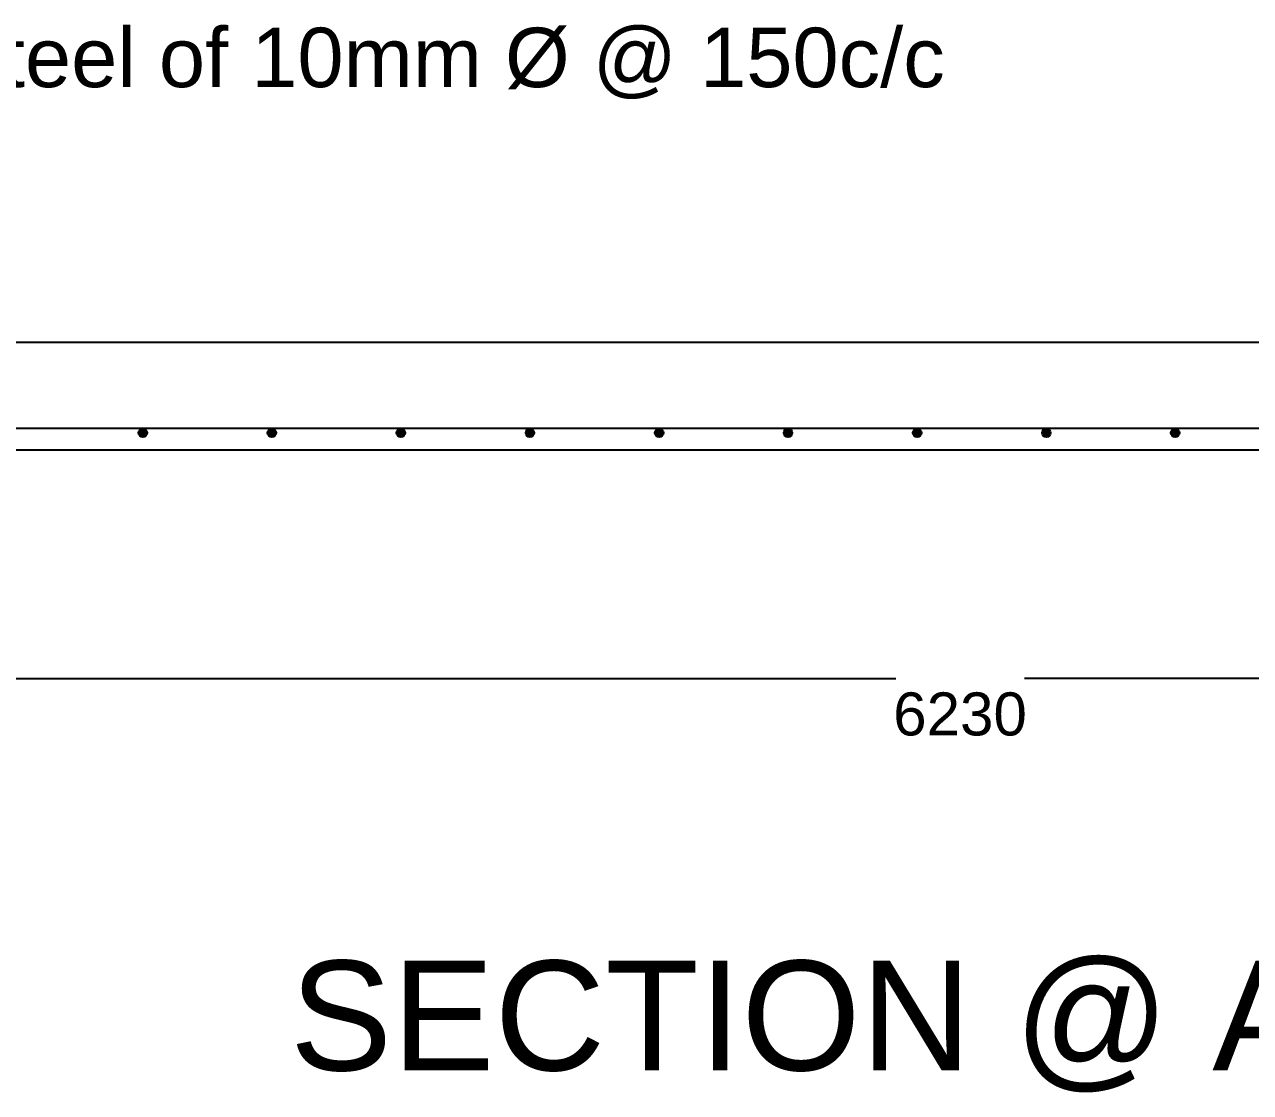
# Model space of a CAD drawing. Header units: inches. Extents: x -2470 to 6710, y 8071 to 14655.
# Drawn here: x 343 to 1768, y 8071 to 9312 of the extents above; entities that cross this region are included whole.
import ezdxf

# ---------------------------------------------------------------- set-up
doc = ezdxf.new("R2010")
doc.units = ezdxf.units.IN
doc.header["$MEASUREMENT"] = 0
doc.layers.add('PDF_0', color=7, linetype='Continuous')
doc.layers.add('PDF_Text', color=7, linetype='Continuous')
doc.styles.add('PDF TimesNewRomanPSMT', font='arial.ttf')
doc.styles.get("Standard").update_dxf_attribs({"font": 'arial.ttf'})
doc.dimstyles.get("Standard").update_dxf_attribs({"dimtxt": 50, "dimasz": 50, "dimexe": 0.18, "dimexo": 0.0625, "dimgap": 0.09, "dimtad": 0, "dimtih": 1, "dimtoh": 1, "dimdec": 4, "dimzin": 0, "dimdsep": 46, "dimtxsty": 'Standard', "dimcen": 0.09, "dimadec": 0, "dimazin": 0, "dimtfac": 1, "dimtdec": 4, "dimtofl": 0, "dimtmove": 0, "dimatfit": 3, "dimfxl": 1, "dimtolj": 1, "dimtzin": 0, "dimarcsym": 0})

# ---------------------------------------------------------------- blocks, each defined once
blk = doc.blocks.new('*D9')
at = {"color": 0, "lineweight": -2, "transparency": 16777216}
for p, q in [((-1684, 8552.4), (-1684, 8552.3)), ((-1634, 8552.4), (1356, 8552.4)), ((4495.7, 8552.4), (1505.6, 8552.4)), ((4545.7, 8552.4), (4545.7, 8552.3))]:
    blk.add_line(p, q, dxfattribs=at)
at = {"color": 0, "transparency": 16777216}
for points in [[(-1634, 8560.8), (-1634, 8544.1), (-1684, 8552.4)], [(4495.7, 8560.8), (4495.7, 8544.1), (4545.7, 8552.4)]]:
    blk.add_solid(points, dxfattribs=at)
at = {"layer": 'Defpoints', "color": 0, "transparency": 16777216}
for p in [(-1684, 8552.4), (4545.7, 8552.4), (4545.7, 8552.4)]:
    blk.add_point(p, dxfattribs=at)
at = {"color": 0, "transparency": 16777216, "insert": (1430.8, 8552.4), "char_height": 50, "attachment_point": 5}
blk.add_mtext('\\A1;\\P{\\A0;6230}', dxfattribs=at)

msp = doc.modelspace()

# ---------------------------------------------------------------- linework, layer by layer
at = {"layer": 'PDF_0', "lineweight": 25}
for points in [[(4430.50715, 8818.06671), (4430.50715, 8341.99924), (4513.10777, 8341.99924), (4545.66818, 8290.93081), (4545.66818, 8341.99924), (4545.66818, 8398.89428), (4575.48666, 8341.99924), (4660.48646, 8341.99924), (4660.48646, 8942.82449), (-1799.15605, 8942.82449), (-1799.15605, 8341.99924), (-1716.55543, 8341.99924), (-1683.99502, 8290.93081), (-1683.99502, 8341.99924), (-1683.99502, 8398.89428), (-1654.17654, 8341.99924), (-1569.17674, 8341.99924), (-1569.17674, 8818.06671)], [(-1774.13595, 8872.90529), (-1774.13595, 8843.08681), (4635.46636, 8843.08681), (4635.46636, 8872.90529)], [(-1799.15605, 8818.06671), (4660.48646, 8818.06671)]]:
    msp.add_lwpolyline(points, dxfattribs=at)
at = {"layer": 'PDF_0', "lineweight": 0}
for points in [[(776.54371, 8835.20376), (776.54371, 8840.68762), (776.54371, 8835.20376)], [(777.2292, 8834.51828), (777.2292, 8841.3731), (777.2292, 8834.51828)], [(777.91468, 8833.8328), (777.91468, 8842.05859), (777.91468, 8833.8328)], [(783.74128, 8833.8328), (783.74128, 8842.05859), (783.74128, 8833.8328)], [(784.42676, 8834.51828), (784.42676, 8841.3731), (784.42676, 8834.51828)], [(785.11224, 8835.20376), (785.11224, 8840.68762), (785.11224, 8835.20376)], [(785.79773, 8836.91747), (785.79773, 8838.97392), (785.79773, 8836.91747)], [(1077.12771, 8834.51828), (1077.12771, 8841.3731), (1077.12771, 8834.51828)], [(1083.63979, 8833.8328), (1083.63979, 8842.05859), (1083.63979, 8833.8328)], [(1084.32527, 8834.51828), (1084.32527, 8841.3731), (1084.32527, 8834.51828)], [(1085.01075, 8835.20376), (1085.01075, 8840.68762), (1085.01075, 8835.20376)], [(1085.69623, 8836.91747), (1085.69623, 8838.97392), (1085.69623, 8836.91747)]]:
    msp.add_lwpolyline(points, dxfattribs=at)
at = {"layer": 'PDF_0', "lineweight": 25}
for centre in [(480.92933, 8837.77446), (631.04996, 8837.77446), (780.82784, 8837.77446), (930.94847, 8837.77446), (1081.06909, 8837.77446), (1230.84697, 8837.77446), (1380.9676, 8837.77446), (1531.08822, 8837.77446), (1680.86611, 8837.77446)]:
    msp.add_circle(centre, 4.96989, dxfattribs=at)
at = {"layer": 'PDF_0', "transparency": 33554559}
for points in [[(476.30246, 8839.6594), (475.95972, 8838.97392), (475.95972, 8836.91747)], [(476.30246, 8839.6594), (476.30246, 8836.23199), (475.95972, 8836.91747)], [(475.95972, 8838.97392), (475.95972, 8836.91747), (475.95972, 8837.94569)], [(476.64521, 8835.20376), (476.64521, 8840.68762), (476.30246, 8836.23199)], [(476.64521, 8840.68762), (476.30246, 8836.23199), (476.30246, 8839.6594)], [(476.98795, 8834.51828), (476.98795, 8841.3731), (476.64521, 8835.20376)], [(476.98795, 8841.3731), (476.64521, 8835.20376), (476.64521, 8840.68762)], [(477.67343, 8833.8328), (477.67343, 8842.05859), (476.98795, 8834.51828)], [(477.67343, 8842.05859), (476.98795, 8834.51828), (476.98795, 8841.3731)], [(478.70165, 8833.49006), (478.70165, 8842.40133), (477.67343, 8833.8328)], [(478.70165, 8842.40133), (477.67343, 8833.8328), (477.67343, 8842.05859)], [(479.38713, 8833.14732), (479.38713, 8842.74407), (478.70165, 8833.49006)], [(479.38713, 8842.74407), (478.70165, 8833.49006), (478.70165, 8842.40133)], [(480.41536, 8833.14732), (480.41536, 8843.08681), (479.38713, 8833.14732)], [(480.41536, 8843.08681), (479.38713, 8833.14732), (479.38713, 8842.74407)], [(481.10084, 8833.14732), (481.10084, 8843.08681), (480.41536, 8833.14732)], [(481.10084, 8843.08681), (480.41536, 8833.14732), (480.41536, 8843.08681)], [(482.12906, 8842.74407), (481.10084, 8833.14732), (481.10084, 8843.08681)], [(482.12906, 8833.14732), (482.12906, 8842.74407), (481.10084, 8833.14732)], [(483.15729, 8842.40133), (482.12906, 8833.14732), (482.12906, 8842.74407)], [(483.15729, 8833.49006), (483.15729, 8842.40133), (482.12906, 8833.14732)], [(483.84277, 8842.05859), (483.15729, 8833.49006), (483.15729, 8842.40133)], [(483.84277, 8833.8328), (483.84277, 8842.05859), (483.15729, 8833.49006)], [(484.52825, 8841.3731), (483.84277, 8833.8328), (483.84277, 8842.05859)], [(484.52825, 8834.51828), (484.52825, 8841.3731), (483.84277, 8833.8328)], [(485.21373, 8840.68762), (484.52825, 8834.51828), (484.52825, 8841.3731)], [(485.21373, 8835.20376), (485.21373, 8840.68762), (484.52825, 8834.51828)], [(485.55648, 8839.6594), (485.21373, 8835.20376), (485.21373, 8840.68762)], [(485.55648, 8836.23199), (485.55648, 8839.6594), (485.21373, 8835.20376)], [(485.55648, 8838.97392), (485.55648, 8836.23199), (485.55648, 8839.6594)], [(485.89922, 8837.94569), (485.55648, 8836.91747), (485.55648, 8838.97392)], [(485.55648, 8836.91747), (485.55648, 8838.97392), (485.55648, 8836.23199)], [(626.08035, 8839.6594), (625.73761, 8838.97392), (625.73761, 8836.91747)], [(626.08035, 8839.6594), (626.08035, 8836.23199), (625.73761, 8836.91747)], [(625.73761, 8838.97392), (625.73761, 8836.91747), (625.73761, 8837.94569)], [(626.42309, 8835.20376), (626.42309, 8840.68762), (626.08035, 8836.23199)], [(626.42309, 8840.68762), (626.08035, 8836.23199), (626.08035, 8839.6594)], [(627.10857, 8834.51828), (627.10857, 8841.3731), (626.42309, 8835.20376)], [(627.10857, 8841.3731), (626.42309, 8835.20376), (626.42309, 8840.68762)], [(627.79405, 8833.8328), (627.79405, 8842.05859), (627.10857, 8834.51828)], [(627.79405, 8842.05859), (627.10857, 8834.51828), (627.10857, 8841.3731)], [(628.47954, 8833.49006), (628.47954, 8842.40133), (627.79405, 8833.8328)], [(628.47954, 8842.40133), (627.79405, 8833.8328), (627.79405, 8842.05859)], [(629.50776, 8833.14732), (629.50776, 8842.74407), (628.47954, 8833.49006)], [(629.50776, 8842.74407), (628.47954, 8833.49006), (628.47954, 8842.40133)], [(630.19324, 8833.14732), (630.19324, 8843.08681), (629.50776, 8833.14732)], [(630.19324, 8843.08681), (629.50776, 8833.14732), (629.50776, 8842.74407)], [(631.22147, 8833.14732), (631.22147, 8843.08681), (630.19324, 8833.14732)], [(631.22147, 8843.08681), (630.19324, 8833.14732), (630.19324, 8843.08681)], [(632.24969, 8842.74407), (631.22147, 8833.14732), (631.22147, 8843.08681)], [(632.24969, 8833.14732), (632.24969, 8842.74407), (631.22147, 8833.14732)], [(632.93517, 8842.40133), (632.24969, 8833.14732), (632.24969, 8842.74407)], [(632.93517, 8833.49006), (632.93517, 8842.40133), (632.24969, 8833.14732)], [(633.96339, 8842.05859), (632.93517, 8833.49006), (632.93517, 8842.40133)], [(633.96339, 8833.8328), (633.96339, 8842.05859), (632.93517, 8833.49006)], [(634.64888, 8841.3731), (633.96339, 8833.8328), (633.96339, 8842.05859)], [(634.64888, 8834.51828), (634.64888, 8841.3731), (633.96339, 8833.8328)], [(634.99162, 8840.68762), (634.64888, 8834.51828), (634.64888, 8841.3731)], [(634.99162, 8835.20376), (634.99162, 8840.68762), (634.64888, 8834.51828)], [(635.33436, 8839.6594), (634.99162, 8835.20376), (634.99162, 8840.68762)], [(635.33436, 8836.23199), (635.33436, 8839.6594), (634.99162, 8835.20376)], [(635.6771, 8838.97392), (635.33436, 8836.23199), (635.33436, 8839.6594)], [(635.6771, 8836.91747), (635.6771, 8838.97392), (635.33436, 8836.23199)], [(635.6771, 8837.94569), (635.6771, 8836.91747), (635.6771, 8838.97392)], [(776.20097, 8836.23199), (776.20097, 8839.6594), (775.85823, 8836.91747)], [(776.20097, 8839.6594), (775.85823, 8836.91747), (775.85823, 8838.97392)], [(775.85823, 8836.91747), (775.85823, 8838.97392), (775.85823, 8837.94569)], [(775.85823, 8838.97392), (775.85823, 8836.91747), (775.85823, 8836.91747)], [(775.85823, 8836.91747), (775.85823, 8836.91747), (775.85823, 8838.97392)], [(776.54371, 8835.20376), (776.54371, 8840.68762), (776.20097, 8836.23199)], [(776.54371, 8840.68762), (776.20097, 8836.23199), (776.20097, 8840.00214)], [(776.20097, 8836.23199), (776.20097, 8840.00214), (776.20097, 8839.6594)], [(776.20097, 8840.00214), (776.20097, 8836.23199), (776.20097, 8836.23199)], [(777.2292, 8834.51828), (777.2292, 8841.3731), (776.54371, 8835.20376)], [(777.2292, 8841.3731), (776.54371, 8835.20376), (776.54371, 8840.68762)], [(776.54371, 8840.68762), (776.54371, 8835.20376), (776.54371, 8835.20376)], [(777.91468, 8833.8328), (777.91468, 8842.05859), (777.2292, 8834.51828)], [(777.91468, 8842.05859), (777.2292, 8834.51828), (777.2292, 8841.3731)], [(777.2292, 8841.3731), (777.2292, 8834.51828), (777.2292, 8834.51828)], [(778.60016, 8833.49006), (778.60016, 8842.40133), (777.91468, 8833.8328)], [(778.60016, 8842.40133), (777.91468, 8833.8328), (777.91468, 8842.05859)], [(777.91468, 8842.05859), (777.91468, 8833.8328), (777.91468, 8833.8328)], [(778.9429, 8833.49006), (778.9429, 8842.74407), (778.60016, 8833.49006)], [(778.9429, 8842.74407), (778.60016, 8833.49006), (778.60016, 8842.40133)], [(779.28564, 8833.14732), (779.28564, 8842.74407), (778.9429, 8833.49006)], [(779.28564, 8842.74407), (778.9429, 8833.49006), (778.9429, 8842.74407)], [(779.97113, 8833.14732), (779.97113, 8842.74407), (779.28564, 8833.14732)], [(779.97113, 8842.74407), (779.28564, 8833.14732), (779.28564, 8842.74407)], [(780.31387, 8833.14732), (780.31387, 8842.74407), (779.97113, 8833.14732)], [(780.31387, 8842.74407), (779.97113, 8833.14732), (779.97113, 8842.74407)], [(780.65661, 8833.14732), (780.65661, 8843.08681), (780.31387, 8833.14732)], [(780.65661, 8843.08681), (780.31387, 8833.14732), (780.31387, 8842.74407)], [(781.34209, 8842.74407), (780.65661, 8833.14732), (780.65661, 8843.08681)], [(781.34209, 8833.14732), (781.34209, 8842.74407), (780.65661, 8833.14732)], [(781.68483, 8833.14732), (781.68483, 8842.74407), (781.34209, 8833.14732)], [(781.68483, 8842.74407), (781.34209, 8833.14732), (781.34209, 8842.74407)], [(782.02757, 8833.14732), (782.02757, 8842.74407), (781.68483, 8833.14732)], [(782.02757, 8842.74407), (781.68483, 8833.14732), (781.68483, 8842.74407)], [(782.71306, 8833.49006), (782.71306, 8842.74407), (782.02757, 8833.14732)], [(782.71306, 8842.74407), (782.02757, 8833.14732), (782.02757, 8842.74407)], [(783.0558, 8842.40133), (782.71306, 8833.49006), (782.71306, 8842.74407)], [(783.0558, 8833.49006), (783.0558, 8842.40133), (782.71306, 8833.49006)], [(783.74128, 8842.05859), (783.0558, 8833.49006), (783.0558, 8842.40133)], [(783.74128, 8833.8328), (783.74128, 8842.05859), (783.0558, 8833.49006)], [(784.42676, 8841.3731), (783.74128, 8833.8328), (783.74128, 8842.05859)], [(783.74128, 8842.05859), (783.74128, 8833.8328), (783.74128, 8833.8328)], [(784.42676, 8834.51828), (784.42676, 8841.3731), (783.74128, 8833.8328)], [(785.11224, 8840.68762), (784.42676, 8834.51828), (784.42676, 8841.3731)], [(784.42676, 8841.3731), (784.42676, 8834.51828), (784.42676, 8834.51828)], [(785.11224, 8835.20376), (785.11224, 8840.68762), (784.42676, 8834.51828)], [(785.45498, 8840.00214), (785.11224, 8835.20376), (785.11224, 8840.68762)], [(785.11224, 8840.68762), (785.11224, 8835.20376), (785.11224, 8835.20376)], [(785.45498, 8836.23199), (785.45498, 8840.00214), (785.11224, 8835.20376)], [(785.45498, 8836.23199), (785.45498, 8839.6594), (785.45498, 8840.00214)], [(785.79773, 8838.97392), (785.45498, 8836.23199), (785.45498, 8839.6594)], [(785.45498, 8839.6594), (785.45498, 8836.23199), (785.45498, 8836.23199)], [(785.79773, 8836.91747), (785.79773, 8838.97392), (785.45498, 8836.23199)], [(785.79773, 8837.94569), (785.79773, 8836.91747), (785.79773, 8838.97392)], [(785.79773, 8838.97392), (785.79773, 8836.91747), (785.79773, 8836.91747)], [(925.97886, 8838.97392), (925.97886, 8836.91747), (925.63612, 8837.94569)], [(926.66434, 8835.20376), (926.66434, 8840.68762), (925.97886, 8836.23199)], [(926.66434, 8840.68762), (925.97886, 8836.23199), (925.97886, 8839.6594)], [(925.97886, 8839.6594), (925.97886, 8838.97392), (925.97886, 8836.91747)], [(925.97886, 8839.6594), (925.97886, 8836.23199), (925.97886, 8836.91747)], [(927.00708, 8834.51828), (927.00708, 8841.3731), (926.66434, 8835.20376)], [(927.00708, 8841.3731), (926.66434, 8835.20376), (926.66434, 8840.68762)], [(927.69256, 8833.8328), (927.69256, 8842.05859), (927.00708, 8834.51828)], [(927.69256, 8842.05859), (927.00708, 8834.51828), (927.00708, 8841.3731)], [(928.72079, 8833.49006), (928.72079, 8842.40133), (927.69256, 8833.8328)], [(928.72079, 8842.40133), (927.69256, 8833.8328), (927.69256, 8842.05859)], [(929.40627, 8833.14732), (929.40627, 8842.74407), (928.72079, 8833.49006)], [(929.40627, 8842.74407), (928.72079, 8833.49006), (928.72079, 8842.40133)], [(930.43449, 8833.14732), (930.43449, 8843.08681), (929.40627, 8833.14732)], [(930.43449, 8843.08681), (929.40627, 8833.14732), (929.40627, 8842.74407)], [(931.11997, 8833.14732), (931.11997, 8843.08681), (930.43449, 8833.14732)], [(931.11997, 8843.08681), (930.43449, 8833.14732), (930.43449, 8843.08681)], [(932.1482, 8842.74407), (931.11997, 8833.14732), (931.11997, 8843.08681)], [(932.1482, 8833.14732), (932.1482, 8842.74407), (931.11997, 8833.14732)], [(933.17642, 8842.40133), (932.1482, 8833.14732), (932.1482, 8842.74407)], [(933.17642, 8833.49006), (933.17642, 8842.40133), (932.1482, 8833.14732)], [(933.8619, 8842.05859), (933.17642, 8833.49006), (933.17642, 8842.40133)], [(933.8619, 8833.8328), (933.8619, 8842.05859), (933.17642, 8833.49006)], [(934.54739, 8841.3731), (933.8619, 8833.8328), (933.8619, 8842.05859)], [(934.54739, 8834.51828), (934.54739, 8841.3731), (933.8619, 8833.8328)], [(934.89013, 8840.68762), (934.54739, 8834.51828), (934.54739, 8841.3731)], [(934.89013, 8835.20376), (934.89013, 8840.68762), (934.54739, 8834.51828)], [(935.57561, 8839.6594), (934.89013, 8835.20376), (934.89013, 8840.68762)], [(935.57561, 8836.23199), (935.57561, 8839.6594), (934.89013, 8835.20376)], [(935.57561, 8838.97392), (935.57561, 8836.23199), (935.57561, 8839.6594)], [(935.91835, 8837.94569), (935.57561, 8836.91747), (935.57561, 8838.97392)], [(935.57561, 8836.91747), (935.57561, 8838.97392), (935.57561, 8836.23199)], [(1076.09948, 8836.23199), (1076.09948, 8839.6594), (1075.75674, 8836.91747)], [(1076.09948, 8839.6594), (1075.75674, 8836.91747), (1075.75674, 8838.97392)], [(1075.75674, 8836.91747), (1075.75674, 8838.97392), (1075.75674, 8837.94569)], [(1075.75674, 8838.97392), (1075.75674, 8836.91747), (1075.75674, 8836.91747)], [(1075.75674, 8836.91747), (1075.75674, 8836.91747), (1075.75674, 8838.97392)], [(1076.44222, 8835.20376), (1076.44222, 8840.68762), (1076.09948, 8836.23199)], [(1076.44222, 8840.68762), (1076.09948, 8836.23199), (1076.09948, 8840.00214)], [(1076.09948, 8836.23199), (1076.09948, 8840.00214), (1076.09948, 8839.6594)], [(1076.09948, 8840.00214), (1076.09948, 8836.23199), (1076.09948, 8836.23199)], [(1076.78496, 8835.20376), (1076.78496, 8840.68762), (1076.44222, 8835.20376)], [(1076.78496, 8840.68762), (1076.44222, 8835.20376), (1076.44222, 8840.68762)], [(1077.12771, 8834.51828), (1077.12771, 8841.3731), (1076.78496, 8835.20376)], [(1077.12771, 8841.3731), (1076.78496, 8835.20376), (1076.78496, 8840.68762)], [(1077.81319, 8833.8328), (1077.81319, 8842.05859), (1077.12771, 8834.51828)], [(1077.81319, 8842.05859), (1077.12771, 8834.51828), (1077.12771, 8841.3731)], [(1077.12771, 8841.3731), (1077.12771, 8834.51828), (1077.12771, 8834.51828)], [(1078.15593, 8833.8328), (1078.15593, 8842.05859), (1077.81319, 8833.8328)], [(1078.15593, 8842.05859), (1077.81319, 8833.8328), (1077.81319, 8842.05859)], [(1078.49867, 8833.49006), (1078.49867, 8842.40133), (1078.15593, 8833.8328)], [(1078.49867, 8842.40133), (1078.15593, 8833.8328), (1078.15593, 8842.05859)], [(1078.84141, 8833.49006), (1078.84141, 8842.74407), (1078.49867, 8833.49006)], [(1078.84141, 8842.74407), (1078.49867, 8833.49006), (1078.49867, 8842.40133)], [(1079.52689, 8833.14732), (1079.52689, 8842.74407), (1078.84141, 8833.49006)], [(1079.52689, 8842.74407), (1078.84141, 8833.49006), (1078.84141, 8842.74407)], [(1079.86964, 8833.14732), (1079.86964, 8842.74407), (1079.52689, 8833.14732)], [(1079.86964, 8842.74407), (1079.52689, 8833.14732), (1079.52689, 8842.74407)], [(1080.21238, 8833.14732), (1080.21238, 8842.74407), (1079.86964, 8833.14732)], [(1080.21238, 8842.74407), (1079.86964, 8833.14732), (1079.86964, 8842.74407)], [(1080.89786, 8833.14732), (1080.89786, 8843.08681), (1080.21238, 8833.14732)], [(1080.89786, 8843.08681), (1080.21238, 8833.14732), (1080.21238, 8842.74407)], [(1081.2406, 8842.74407), (1080.89786, 8833.14732), (1080.89786, 8843.08681)], [(1081.2406, 8833.14732), (1081.2406, 8842.74407), (1080.89786, 8833.14732)], [(1081.92608, 8833.14732), (1081.92608, 8842.74407), (1081.2406, 8833.14732)], [(1081.92608, 8842.74407), (1081.2406, 8833.14732), (1081.2406, 8842.74407)], [(1082.26882, 8833.14732), (1082.26882, 8842.74407), (1081.92608, 8833.14732)], [(1082.26882, 8842.74407), (1081.92608, 8833.14732), (1081.92608, 8842.74407)], [(1082.61156, 8833.49006), (1082.61156, 8842.74407), (1082.26882, 8833.14732)], [(1082.61156, 8842.74407), (1082.26882, 8833.14732), (1082.26882, 8842.74407)], [(1082.95431, 8842.40133), (1082.61156, 8833.49006), (1082.61156, 8842.74407)], [(1082.95431, 8833.49006), (1082.95431, 8842.40133), (1082.61156, 8833.49006)], [(1083.63979, 8842.05859), (1082.95431, 8833.49006), (1082.95431, 8842.40133)], [(1083.63979, 8833.8328), (1083.63979, 8842.05859), (1082.95431, 8833.49006)], [(1084.32527, 8841.3731), (1083.63979, 8833.8328), (1083.63979, 8842.05859)], [(1083.63979, 8842.05859), (1083.63979, 8833.8328), (1083.63979, 8833.8328)], [(1084.32527, 8834.51828), (1084.32527, 8841.3731), (1083.63979, 8833.8328)], [(1085.01075, 8840.68762), (1084.32527, 8834.51828), (1084.32527, 8841.3731)], [(1084.32527, 8841.3731), (1084.32527, 8834.51828), (1084.32527, 8834.51828)], [(1085.01075, 8835.20376), (1085.01075, 8840.68762), (1084.32527, 8834.51828)], [(1085.35349, 8840.00214), (1085.01075, 8835.20376), (1085.01075, 8840.68762)], [(1085.01075, 8840.68762), (1085.01075, 8835.20376), (1085.01075, 8835.20376)], [(1085.35349, 8836.23199), (1085.35349, 8840.00214), (1085.01075, 8835.20376)], [(1085.35349, 8836.23199), (1085.35349, 8839.6594), (1085.35349, 8840.00214)], [(1085.69623, 8838.97392), (1085.35349, 8836.23199), (1085.35349, 8839.6594)], [(1085.35349, 8839.6594), (1085.35349, 8836.23199), (1085.35349, 8836.23199)], [(1085.69623, 8836.91747), (1085.69623, 8838.97392), (1085.35349, 8836.23199)], [(1085.69623, 8837.94569), (1085.69623, 8836.91747), (1085.69623, 8838.97392)], [(1085.69623, 8838.97392), (1085.69623, 8836.91747), (1085.69623, 8836.91747)], [(1226.22011, 8839.6594), (1225.87737, 8838.97392), (1225.87737, 8836.91747)], [(1226.22011, 8839.6594), (1226.22011, 8836.23199), (1225.87737, 8836.91747)], [(1225.87737, 8838.97392), (1225.87737, 8836.91747), (1225.87737, 8837.94569)], [(1226.56285, 8835.20376), (1226.56285, 8840.68762), (1226.22011, 8836.23199)], [(1226.56285, 8840.68762), (1226.22011, 8836.23199), (1226.22011, 8839.6594)], [(1227.24833, 8834.51828), (1227.24833, 8841.3731), (1226.56285, 8835.20376)], [(1227.24833, 8841.3731), (1226.56285, 8835.20376), (1226.56285, 8840.68762)], [(1227.93381, 8833.8328), (1227.93381, 8842.05859), (1227.24833, 8834.51828)], [(1227.93381, 8842.05859), (1227.24833, 8834.51828), (1227.24833, 8841.3731)], [(1228.6193, 8833.49006), (1228.6193, 8842.40133), (1227.93381, 8833.8328)], [(1228.6193, 8842.40133), (1227.93381, 8833.8328), (1227.93381, 8842.05859)], [(1229.30478, 8833.14732), (1229.30478, 8842.74407), (1228.6193, 8833.49006)], [(1229.30478, 8842.74407), (1228.6193, 8833.49006), (1228.6193, 8842.40133)], [(1230.333, 8833.14732), (1230.333, 8843.08681), (1229.30478, 8833.14732)], [(1230.333, 8843.08681), (1229.30478, 8833.14732), (1229.30478, 8842.74407)], [(1231.36123, 8833.14732), (1231.36123, 8843.08681), (1230.333, 8833.14732)], [(1231.36123, 8843.08681), (1230.333, 8833.14732), (1230.333, 8843.08681)], [(1232.04671, 8842.74407), (1231.36123, 8833.14732), (1231.36123, 8843.08681)], [(1232.04671, 8833.14732), (1232.04671, 8842.74407), (1231.36123, 8833.14732)], [(1233.07493, 8842.40133), (1232.04671, 8833.14732), (1232.04671, 8842.74407)], [(1233.07493, 8833.49006), (1233.07493, 8842.40133), (1232.04671, 8833.14732)], [(1233.76041, 8842.05859), (1233.07493, 8833.49006), (1233.07493, 8842.40133)], [(1233.76041, 8833.8328), (1233.76041, 8842.05859), (1233.07493, 8833.49006)], [(1234.4459, 8841.3731), (1233.76041, 8833.8328), (1233.76041, 8842.05859)], [(1234.4459, 8834.51828), (1234.4459, 8841.3731), (1233.76041, 8833.8328)], [(1235.13138, 8840.68762), (1234.4459, 8834.51828), (1234.4459, 8841.3731)], [(1235.13138, 8835.20376), (1235.13138, 8840.68762), (1234.4459, 8834.51828)], [(1235.47412, 8839.6594), (1235.13138, 8835.20376), (1235.13138, 8840.68762)], [(1235.47412, 8836.23199), (1235.47412, 8839.6594), (1235.13138, 8835.20376)], [(1235.81686, 8838.97392), (1235.47412, 8836.23199), (1235.47412, 8839.6594)], [(1235.81686, 8836.91747), (1235.81686, 8838.97392), (1235.47412, 8836.23199)], [(1235.81686, 8837.94569), (1235.81686, 8836.91747), (1235.81686, 8838.97392)], [(1375.99799, 8838.97392), (1375.99799, 8836.91747), (1375.65525, 8837.94569)], [(1376.68347, 8835.20376), (1376.68347, 8840.68762), (1375.99799, 8836.23199)], [(1376.68347, 8840.68762), (1375.99799, 8836.23199), (1375.99799, 8839.6594)], [(1375.99799, 8839.6594), (1375.99799, 8838.97392), (1375.99799, 8836.91747)], [(1375.99799, 8839.6594), (1375.99799, 8836.23199), (1375.99799, 8836.91747)], [(1377.02622, 8834.51828), (1377.02622, 8841.3731), (1376.68347, 8835.20376)], [(1377.02622, 8841.3731), (1376.68347, 8835.20376), (1376.68347, 8840.68762)], [(1377.7117, 8833.8328), (1377.7117, 8842.05859), (1377.02622, 8834.51828)], [(1377.7117, 8842.05859), (1377.02622, 8834.51828), (1377.02622, 8841.3731)], [(1378.39718, 8833.49006), (1378.39718, 8842.40133), (1377.7117, 8833.8328)], [(1378.39718, 8842.40133), (1377.7117, 8833.8328), (1377.7117, 8842.05859)], [(1379.4254, 8833.14732), (1379.4254, 8842.74407), (1378.39718, 8833.49006)], [(1379.4254, 8842.74407), (1378.39718, 8833.49006), (1378.39718, 8842.40133)], [(1380.45363, 8833.14732), (1380.45363, 8843.08681), (1379.4254, 8833.14732)], [(1380.45363, 8843.08681), (1379.4254, 8833.14732), (1379.4254, 8842.74407)], [(1381.13911, 8833.14732), (1381.13911, 8843.08681), (1380.45363, 8833.14732)], [(1381.13911, 8843.08681), (1380.45363, 8833.14732), (1380.45363, 8843.08681)], [(1382.16733, 8842.74407), (1381.13911, 8833.14732), (1381.13911, 8843.08681)], [(1382.16733, 8833.14732), (1382.16733, 8842.74407), (1381.13911, 8833.14732)], [(1382.85281, 8842.40133), (1382.16733, 8833.14732), (1382.16733, 8842.74407)], [(1382.85281, 8833.49006), (1382.85281, 8842.40133), (1382.16733, 8833.14732)], [(1383.88104, 8842.05859), (1382.85281, 8833.49006), (1382.85281, 8842.40133)], [(1383.88104, 8833.8328), (1383.88104, 8842.05859), (1382.85281, 8833.49006)], [(1384.56652, 8841.3731), (1383.88104, 8833.8328), (1383.88104, 8842.05859)], [(1384.56652, 8834.51828), (1384.56652, 8841.3731), (1383.88104, 8833.8328)], [(1384.90926, 8840.68762), (1384.56652, 8834.51828), (1384.56652, 8841.3731)], [(1384.90926, 8835.20376), (1384.90926, 8840.68762), (1384.56652, 8834.51828)], [(1385.59474, 8839.6594), (1384.90926, 8835.20376), (1384.90926, 8840.68762)], [(1385.59474, 8836.23199), (1385.59474, 8839.6594), (1384.90926, 8835.20376)], [(1385.59474, 8838.97392), (1385.59474, 8836.23199), (1385.59474, 8839.6594)], [(1385.93749, 8837.94569), (1385.59474, 8836.91747), (1385.59474, 8838.97392)], [(1385.59474, 8836.91747), (1385.59474, 8838.97392), (1385.59474, 8836.23199)], [(1526.11862, 8839.6594), (1525.77588, 8838.97392), (1525.77588, 8836.91747)], [(1526.11862, 8839.6594), (1526.11862, 8836.23199), (1525.77588, 8836.91747)], [(1525.77588, 8838.97392), (1525.77588, 8836.91747), (1525.77588, 8837.94569)], [(1526.46136, 8835.20376), (1526.46136, 8840.68762), (1526.11862, 8836.23199)], [(1526.46136, 8840.68762), (1526.11862, 8836.23199), (1526.11862, 8839.6594)], [(1527.14684, 8834.51828), (1527.14684, 8841.3731), (1526.46136, 8835.20376)], [(1527.14684, 8841.3731), (1526.46136, 8835.20376), (1526.46136, 8840.68762)], [(1527.83232, 8833.8328), (1527.83232, 8842.05859), (1527.14684, 8834.51828)], [(1527.83232, 8842.05859), (1527.14684, 8834.51828), (1527.14684, 8841.3731)], [(1528.5178, 8833.49006), (1528.5178, 8842.40133), (1527.83232, 8833.8328)], [(1528.5178, 8842.40133), (1527.83232, 8833.8328), (1527.83232, 8842.05859)], [(1529.54603, 8833.14732), (1529.54603, 8842.74407), (1528.5178, 8833.49006)], [(1529.54603, 8842.74407), (1528.5178, 8833.49006), (1528.5178, 8842.40133)], [(1530.23151, 8833.14732), (1530.23151, 8843.08681), (1529.54603, 8833.14732)], [(1530.23151, 8843.08681), (1529.54603, 8833.14732), (1529.54603, 8842.74407)], [(1531.25973, 8833.14732), (1531.25973, 8843.08681), (1530.23151, 8833.14732)], [(1531.25973, 8843.08681), (1530.23151, 8833.14732), (1530.23151, 8843.08681)], [(1532.28796, 8842.74407), (1531.25973, 8833.14732), (1531.25973, 8843.08681)], [(1532.28796, 8833.14732), (1532.28796, 8842.74407), (1531.25973, 8833.14732)], [(1532.97344, 8842.40133), (1532.28796, 8833.14732), (1532.28796, 8842.74407)], [(1532.97344, 8833.49006), (1532.97344, 8842.40133), (1532.28796, 8833.14732)], [(1533.65892, 8842.05859), (1532.97344, 8833.49006), (1532.97344, 8842.40133)], [(1533.65892, 8833.8328), (1533.65892, 8842.05859), (1532.97344, 8833.49006)], [(1534.3444, 8841.3731), (1533.65892, 8833.8328), (1533.65892, 8842.05859)], [(1534.3444, 8834.51828), (1534.3444, 8841.3731), (1533.65892, 8833.8328)], [(1535.02989, 8840.68762), (1534.3444, 8834.51828), (1534.3444, 8841.3731)], [(1535.02989, 8835.20376), (1535.02989, 8840.68762), (1534.3444, 8834.51828)], [(1535.37263, 8839.6594), (1535.02989, 8835.20376), (1535.02989, 8840.68762)], [(1535.37263, 8836.23199), (1535.37263, 8839.6594), (1535.02989, 8835.20376)], [(1535.71537, 8838.97392), (1535.37263, 8836.23199), (1535.37263, 8839.6594)], [(1535.71537, 8836.91747), (1535.71537, 8838.97392), (1535.37263, 8836.23199)], [(1535.71537, 8837.94569), (1535.71537, 8836.91747), (1535.71537, 8838.97392)], [(1676.23924, 8839.6594), (1675.8965, 8838.97392), (1675.8965, 8836.91747)], [(1676.23924, 8839.6594), (1676.23924, 8836.23199), (1675.8965, 8836.91747)], [(1675.8965, 8838.97392), (1675.8965, 8836.91747), (1675.8965, 8837.94569)], [(1676.58198, 8835.20376), (1676.58198, 8840.68762), (1676.23924, 8836.23199)], [(1676.58198, 8840.68762), (1676.23924, 8836.23199), (1676.23924, 8839.6594)], [(1676.92472, 8834.51828), (1676.92472, 8841.3731), (1676.58198, 8835.20376)], [(1676.92472, 8841.3731), (1676.58198, 8835.20376), (1676.58198, 8840.68762)], [(1677.61021, 8833.8328), (1677.61021, 8842.05859), (1676.92472, 8834.51828)], [(1677.61021, 8842.05859), (1676.92472, 8834.51828), (1676.92472, 8841.3731)], [(1678.63843, 8833.49006), (1678.63843, 8842.40133), (1677.61021, 8833.8328)], [(1678.63843, 8842.40133), (1677.61021, 8833.8328), (1677.61021, 8842.05859)], [(1679.32391, 8833.14732), (1679.32391, 8842.74407), (1678.63843, 8833.49006)], [(1679.32391, 8842.74407), (1678.63843, 8833.49006), (1678.63843, 8842.40133)], [(1680.35214, 8833.14732), (1680.35214, 8843.08681), (1679.32391, 8833.14732)], [(1680.35214, 8843.08681), (1679.32391, 8833.14732), (1679.32391, 8842.74407)], [(1681.38036, 8833.14732), (1681.38036, 8843.08681), (1680.35214, 8833.14732)], [(1681.38036, 8843.08681), (1680.35214, 8833.14732), (1680.35214, 8843.08681)], [(1682.06584, 8842.74407), (1681.38036, 8833.14732), (1681.38036, 8843.08681)], [(1682.06584, 8833.14732), (1682.06584, 8842.74407), (1681.38036, 8833.14732)], [(1683.09407, 8842.40133), (1682.06584, 8833.14732), (1682.06584, 8842.74407)], [(1683.09407, 8833.49006), (1683.09407, 8842.40133), (1682.06584, 8833.14732)], [(1683.77955, 8842.05859), (1683.09407, 8833.49006), (1683.09407, 8842.40133)], [(1683.77955, 8833.8328), (1683.77955, 8842.05859), (1683.09407, 8833.49006)], [(1684.46503, 8841.3731), (1683.77955, 8833.8328), (1683.77955, 8842.05859)], [(1684.46503, 8834.51828), (1684.46503, 8841.3731), (1683.77955, 8833.8328)], [(1685.15051, 8840.68762), (1684.46503, 8834.51828), (1684.46503, 8841.3731)], [(1685.15051, 8835.20376), (1685.15051, 8840.68762), (1684.46503, 8834.51828)], [(1685.49325, 8839.6594), (1685.15051, 8835.20376), (1685.15051, 8840.68762)], [(1685.49325, 8836.23199), (1685.49325, 8839.6594), (1685.15051, 8835.20376)], [(1685.83599, 8838.97392), (1685.49325, 8836.23199), (1685.49325, 8839.6594)], [(1685.83599, 8836.91747), (1685.83599, 8838.97392), (1685.49325, 8836.23199)], [(1685.83599, 8837.94569), (1685.83599, 8836.91747), (1685.83599, 8838.97392)]]:
    msp.add_solid(points, dxfattribs=at)

# ---------------------------------------------------------------- texts
at = {"layer": 'PDF_Text', "attachment_point": 4, "style": 'PDF TimesNewRomanPSMT'}
for s, insert, char_height in [('Main steel of 10mm Ø @ 150c/c', (32.90803, 9266.99137), 69.1031436), ('SECTION @ A-A', (651.92366, 8147.84004), 127.5748122)]:
    msp.add_mtext(s, dxfattribs=dict(at, insert=insert, char_height=char_height))

# ---------------------------------------------------------------- dimensions: what is measured, and where the dimension line sits
dim = msp.add_linear_dim(base=(4545.66818, 8552.44231), p1=(-1683.99502, 8552.44231), p2=(4545.66818, 8552.44231), text='\\P{\\A0;6230}', dimstyle='Standard')
dim.commit()
dim.dimension.update_dxf_attribs({"geometry": '*D9', "text_midpoint": (1430.83658, 8552.44231)})

doc.saveas('drawing.dxf')
